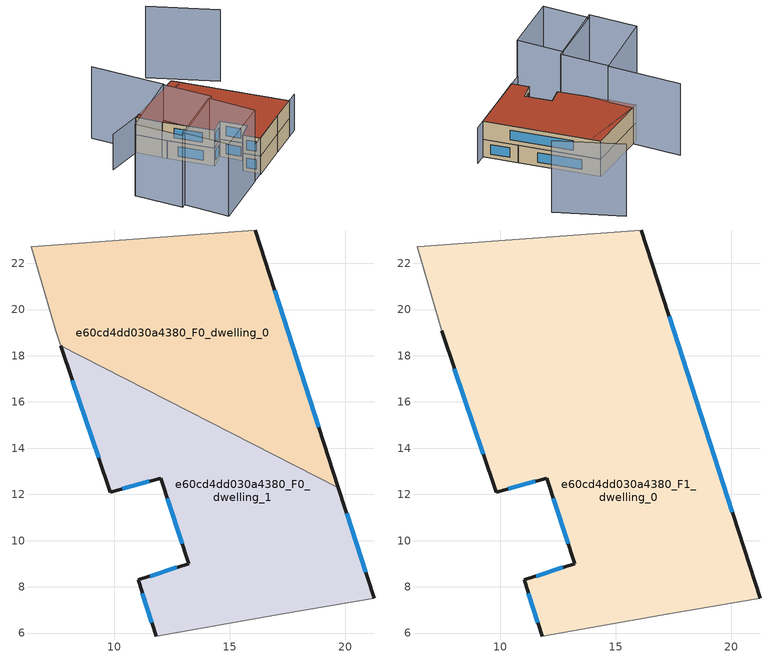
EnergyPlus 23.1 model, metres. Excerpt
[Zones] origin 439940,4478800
e60cd4dd030a4380_F0_dwelling_0
 floor ground (EU_floor_Construction): 16.11,23.44 19.71,12.3 7.7,18.43 7.47,19.08 6.43,22.71 z0
 wall outside (EU_wall_Construction): 19.71,12.3 16.11,23.44 z0:3
 wall adiabatic (EU_wall_Construction): 16.11,23.44 6.43,22.71 7.47,19.08 7.7,18.43 z0:3
 wall to e60cd4dd030a4380_F0_dwelling_1 (EU_wall_Construction): 7.7,18.43 19.71,12.3 z0:3
 window (EU_Window_Construction): 18.87,14.91 16.96,20.83 z0.7:2.3
e60cd4dd030a4380_F0_dwelling_1
 floor ground (EU_floor_Construction): 19.71,12.3 21.25,7.51 17.33,6.84 11.82,5.87 11.05,8.3 13.23,9 12.03,12.71 9.83,12.09 7.7,18.43 z0
 wall outside (EU_wall_Construction): 7.7,18.43 9.83,12.09 12.03,12.71 13.23,9 11.05,8.3 11.82,5.87 / 21.25,7.51 19.71,12.3 z0:3
 wall adiabatic (EU_wall_Construction): 11.82,5.87 17.33,6.84 21.25,7.51 z0:3
 window (EU_Window_Construction): 8.2,16.94 9.33,13.58 / 20.89,8.63 20.07,11.18 / 11.23,7.73 11.64,6.44 / 12.72,8.84 11.56,8.46 / 12.31,11.84 12.95,9.87 / 10.35,12.24 11.51,12.57 z0.7:2.3
e60cd4dd030a4380_F1_dwelling_0
 floor to e60cd4dd030a4380_F0_dwelling_0 (EU_floor_Construction): 16.11,23.44 19.71,12.3 7.7,18.43 7.47,19.08 6.43,22.71 z3
 floor to e60cd4dd030a4380_F0_dwelling_1 (EU_floor_Construction): 19.71,12.3 21.25,7.51 17.33,6.84 11.82,5.87 11.05,8.3 13.23,9 12.03,12.71 9.83,12.09 7.7,18.43 z3
 wall outside (EU_wall_Construction): 7.47,19.08 9.83,12.09 12.03,12.71 13.23,9 11.05,8.3 11.82,5.87 / 21.25,7.51 16.11,23.44 z3:6
 wall adiabatic (EU_wall_Construction): 16.11,23.44 6.43,22.71 7.47,19.08 / 11.82,5.87 17.33,6.84 21.25,7.51 z3:6
 window (EU_Window_Construction): 10.35,12.24 11.51,12.57 / 8.03,17.45 9.28,13.73 / 20.05,11.24 17.32,19.71 / 11.23,7.73 11.64,6.44 / 12.72,8.84 11.56,8.46 / 12.31,11.84 12.95,9.87 z3.7:5.3
 roof outside (EU_roof_Construction): 21.25,7.51 16.11,23.44 6.43,22.71 7.47,19.08 9.83,12.09 12.03,12.71 13.23,9 11.05,8.3 11.82,5.87 17.33,6.84 z6
shading: 2.72,4.35 22.89,7.79 / 16.03,22.1 1.44,23.03 z0:6; 5.89,29.6 7.98,19.19 / 26.72,22.5 21.74,31.41 / 9.86,5.52 1.28,4.01 / 1.28,4.01 0.11,10.72 / 0.11,10.72 8.68,12.23 / 8.68,12.23 9.86,5.52 / -1.9,17.21 7.88,19.17 / 7.88,19.17 9.26,12.27 / 9.26,12.27 -0.52,10.31 / -0.52,10.31 -1.9,17.21 z0:12
[Building]
EU S2 Campaign: North Axis=0; Terrain=City; Solar Distribution=FullExterior
[Site:Location]
Madrid: Latitude=40.5; Longitude=-3.5; Time Zone=1; Elevation=609
[SizingPeriod:WeatherFileDays]
AnnualSizingPeriod: Begin Month=1; Begin Day of Month=1; End Month=12; End Day of Month=31; Day of Week for Start Day=Monday; Use Weather File Daylight Saving Period=No; Use Weather File Rain and Snow Indicators=No
[MATERIAL]
EU_InternalMass_Material: Roughness=MediumRough; Thickness=0.1; Conductivity=1; Density=1800; Specific Heat=900; Thermal Absorptance=0.9; Solar Absorptance=0.7; Visible Absorptance=0.7
[MATERIAL:NOMASS] Roughness=MediumRough; Thermal Absorptance=0.9; Solar Absorptance=0.7; Visible Absorptance=0.7
Name | Thermal Resistance
EU_wall_NoMass | 0.419739
EU_roof_NoMass | 0.352165
EU_floor_NoMass | 0.608284
[WINDOWMATERIAL:SIMPLEGLAZINGSYSTEM]
EU_Window_SimpleGlazing: UFactor=4.8352; Solar Heat Gain Coefficient=0.85; Visible Transmittance=0.85
[CONSTRUCTION]
EU_wall_Construction: EU_wall_NoMass
EU_roof_Construction: EU_roof_NoMass
EU_floor_Construction: EU_floor_NoMass
EU_InternalMass_Construction: EU_InternalMass_Material
EU_Window_Construction: EU_Window_SimpleGlazing
[ZONE] Type=1; Multiplier=1; Ceiling Height=autocalculate; Floor Area=autocalculate; Part of Total Floor Area=Yes
Name | Volume
e60cd4dd030a4380_F0_dwelling_0 | 231.63
e60cd4dd030a4380_F1_dwelling_0 | 463.262
e60cd4dd030a4380_F0_dwelling_1 | 231.632
[INTERNALMASS] Construction=EU_InternalMass_Construction
Name | Zone or ZoneList | Surface Area
e60cd4dd030a4380_F0_dwelling_0_EU_InternalMass | e60cd4dd030a4380_F0_dwelling_0 | 77.2097
e60cd4dd030a4380_F0_dwelling_1_EU_InternalMass | e60cd4dd030a4380_F0_dwelling_1 | 77.2108
e60cd4dd030a4380_F1_dwelling_0_EU_InternalMass | e60cd4dd030a4380_F1_dwelling_0 | 154.423
[OTHEREQUIPMENT] Fuel Type=Electricity; Design Level Calculation Method=Watts/Area; Power per Zone Floor Area=1; Fraction Latent=0; Fraction Radiant=0; Fraction Lost=0; Carbon Dioxide Generation Rate=0; EndUse Subcategory=EU_Step8_InternalGains
Name | Zone or ZoneList or Space or SpaceList | Schedule
EU_Step8_InternalGain_e60cd4dd030a4380_F0_dwelling_0_f000 | e60cd4dd030a4380_F0_dwelling_0 | EU_Step8_GainSchedule_e60cd4dd030a4380_F0_dwelling_0_f000
EU_Step8_InternalGain_e60cd4dd030a4380_F0_dwelling_1_f000 | e60cd4dd030a4380_F0_dwelling_1 | EU_Step8_GainSchedule_e60cd4dd030a4380_F0_dwelling_1_f000
EU_Step8_InternalGain_e60cd4dd030a4380_F1_dwelling_0_f000 | e60cd4dd030a4380_F1_dwelling_0 | EU_Step8_GainSchedule_e60cd4dd030a4380_F1_dwelling_0_f000
[ZONEVENTILATION:DESIGNFLOWRATE] Schedule=EU_AlwaysOn; Design Flow Rate Calculation Method=AirChanges/Hour; Air Changes per Hour=0.703302; Ventilation Type=Natural; Fan Pressure Rise=0; Fan Total Efficiency=1; Constant Term Coefficient=1; Temperature Term Coefficient=0; Velocity Term Coefficient=0; Velocity Squared Term Coefficient=0; Minimum Indoor Temperature=-100; Maximum Indoor Temperature=100; Delta Temperature=-100; Minimum Outdoor Temperature=-100; Maximum Outdoor Temperature=100; Maximum Wind Speed=40
Name | Zone or ZoneList or Space or SpaceList
EU_ConstantAir_e60cd4dd030a4380_F0_dwelling_0 | e60cd4dd030a4380_F0_dwelling_0
EU_ConstantAir_e60cd4dd030a4380_F0_dwelling_1 | e60cd4dd030a4380_F0_dwelling_1
EU_ConstantAir_e60cd4dd030a4380_F1_dwelling_0 | e60cd4dd030a4380_F1_dwelling_0
[HVACTEMPLATE:THERMOSTAT] Constant Heating Setpoint=20; Constant Cooling Setpoint=50
EU_HeatOnly_e60cd4dd030a4380_F0_dwelling_0; EU_HeatOnly_e60cd4dd030a4380_F0_dwelling_1; EU_HeatOnly_e60cd4dd030a4380_F1_dwelling_0
[HVACTEMPLATE:ZONE:IDEALLOADSAIRSYSTEM] System Availability Schedule=EU_AlwaysOn; Maximum Heating Supply Air Temperature=50; Minimum Cooling Supply Air Temperature=13; Maximum Heating Supply Air Humidity Ratio=0.0156; Minimum Cooling Supply Air Humidity Ratio=0.0077; Heating Limit=NoLimit; Cooling Limit=NoLimit; Heating Availability Schedule=EU_AlwaysOn; Cooling Availability Schedule=EU_CoolingOff; Dehumidification Control Type=ConstantSensibleHeatRatio; Cooling Sensible Heat Ratio=0.7; Dehumidification Setpoint=60; Humidification Control Type=None; Humidification Setpoint=30; Outdoor Air Method=None; Outdoor Air Flow Rate per Person=0.00944; Outdoor Air Flow Rate per Zone Floor Area=0; Outdoor Air Flow Rate per Zone=0; Demand Controlled Ventilation Type=None; Outdoor Air Economizer Type=NoEconomizer; Heat Recovery Type=None; Sensible Heat Recovery Effectiveness=0.7; Latent Heat Recovery Effectiveness=0.65
Name | Template Thermostat
e60cd4dd030a4380_F0_dwelling_0 | EU_HeatOnly_e60cd4dd030a4380_F0_dwelling_0
e60cd4dd030a4380_F0_dwelling_1 | EU_HeatOnly_e60cd4dd030a4380_F0_dwelling_1
e60cd4dd030a4380_F1_dwelling_0 | EU_HeatOnly_e60cd4dd030a4380_F1_dwelling_0
[SIZING:ZONE] Zone Cooling Design Supply Air Temperature Input Method=SupplyAirTemperature; Zone Cooling Design Supply Air Temperature=13; Zone Heating Design Supply Air Temperature Input Method=SupplyAirTemperature; Zone Heating Design Supply Air Temperature=50; Zone Cooling Design Supply Air Humidity Ratio=0.008; Zone Heating Design Supply Air Humidity Ratio=0.008; Cooling Design Air Flow Method=DesignDay; Cooling Design Air Flow Rate=0; Cooling Minimum Air Flow per Zone Floor Area=0.000762; Cooling Minimum Air Flow=0; Cooling Minimum Air Flow Fraction=0.2; Heating Design Air Flow Method=DesignDay; Heating Design Air Flow Rate=0; Heating Maximum Air Flow per Zone Floor Area=0.002032; Heating Maximum Air Flow=0.141576; Heating Maximum Air Flow Fraction=0.3; Account for Dedicated Outdoor Air System=No; Dedicated Outdoor Air System Control Strategy=NeutralSupplyAir; Dedicated Outdoor Air Low Setpoint Temperature for Design=autosize; Dedicated Outdoor Air High Setpoint Temperature for Design=autosize; Zone Load Sizing Method=Sensible Load Only No Latent Load; Zone Latent Cooling Design Supply Air Humidity Ratio Input Method=HumidityRatioDifference; Zone Cooling Design Supply Air Humidity Ratio Difference=0.005; Zone Latent Heating Design Supply Air Humidity Ratio Input Method=HumidityRatioDifference; Zone Humidification Design Supply Air Humidity Ratio Difference=0.005
e60cd4dd030a4380_F0_dwelling_0; e60cd4dd030a4380_F0_dwelling_1; e60cd4dd030a4380_F1_dwelling_0
[SCHEDULE:CONSTANT]
Name | Hourly Value
EU_AlwaysOn | 1
EU_CoolingOff | 0
[SCHEDULE:FILE] Column Number=1; Rows to Skip at Top=0; Number of Hours of Data=8760; Column Separator=Comma; Interpolate to Timestep=No; Minutes per Item=60; Adjust Schedule for Daylight Savings=Yes
Name | File
EU_Step8_GainSchedule_e60cd4dd030a4380_F0_dwelling_0_f000 | ../../schedules/e60cd4dd030a4380/e60cd4dd030a4380_F0_dwelling_0_f000_gain.csv
EU_Step8_GainSchedule_e60cd4dd030a4380_F0_dwelling_1_f000 | ../../schedules/e60cd4dd030a4380/e60cd4dd030a4380_F0_dwelling_1_f000_gain.csv
EU_Step8_GainSchedule_e60cd4dd030a4380_F1_dwelling_0_f000 | ../../schedules/e60cd4dd030a4380/e60cd4dd030a4380_F1_dwelling_0_f000_gain.csv
